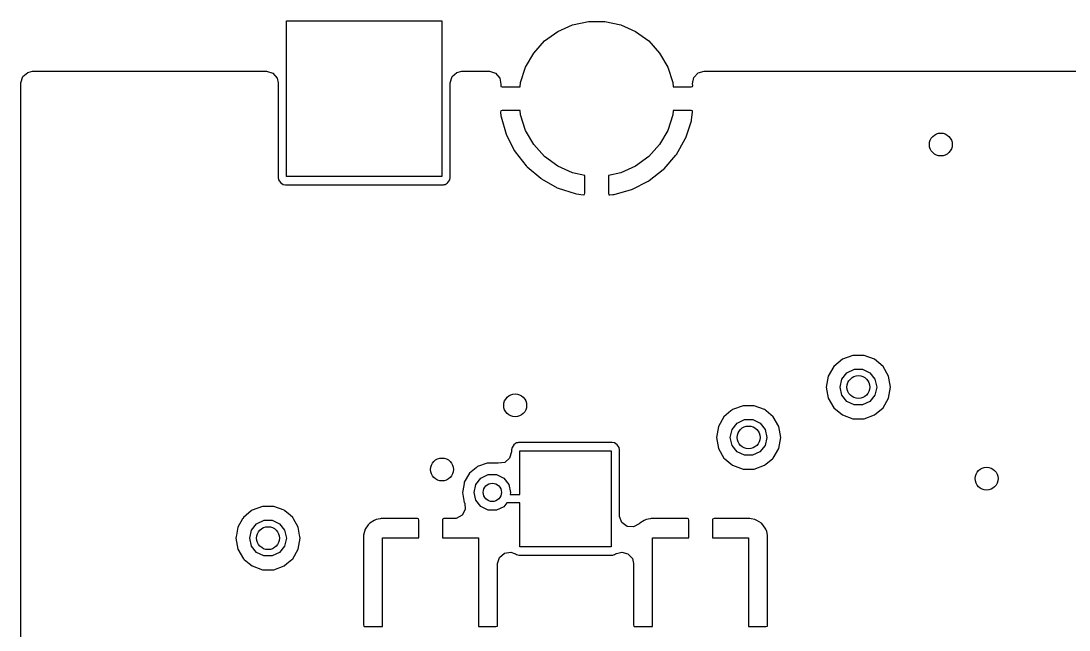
# Model space of a CAD drawing. Extents: x 115.8 to 161.6, y -138.1 to -93.2.
# Drawn here: x 133.45 to 144.9, y -99.8 to -93.15 of the extents above; entities that cross this region are included whole.
import ezdxf

# ---------------------------------------------------------------- set-up
doc = ezdxf.new("R2010")
doc.units = 0
doc.layers.add('BLACK', color=7, linetype='CONTINUOUS')

msp = doc.modelspace()

# ---------------------------------------------------------------- linework, layer by layer
at = {"layer": 'BLACK', "linetype": 'CONTINUOUS'}
for p, q in [((136.35, -94.85), (136.35, -93.15)), ((136.35, -93.15), (138.05, -93.15)), ((138.05, -93.15), (138.05, -94.85)), ((139.315, -93.2639), (139.477, -93.1916)), ((139.477, -93.1916), (139.651, -93.1547)), ((139.651, -93.1547), (139.829, -93.1547)), ((139.829, -93.1547), (140.003, -93.1916)), ((140.003, -93.1916), (140.165, -93.2639)), ((139.171, -93.3683), (139.315, -93.2639)), ((140.165, -93.2639), (140.309, -93.3683)), ((139.052, -93.5004), (139.171, -93.3683)), ((140.309, -93.3683), (140.428, -93.5004)), ((138.963, -93.6543), (139.052, -93.5004)), ((140.428, -93.5004), (140.517, -93.6543)), ((138.909, -93.8233), (138.963, -93.6543)), ((140.517, -93.6543), (140.571, -93.8233)), ((133.45, -93.826), (133.47, -93.7579)), ((133.47, -93.7579), (133.524, -93.7114)), ((133.524, -93.7114), (133.576, -93.7)), ((133.576, -93.7), (136.133, -93.7)), ((136.133, -93.7), (136.202, -93.72)), ((136.202, -93.72), (136.248, -93.7737)), ((136.248, -93.7737), (136.26, -93.826)), ((138.14, -93.826), (138.161, -93.7579)), ((138.161, -93.7579), (138.214, -93.7114)), ((138.214, -93.7114), (138.266, -93.7)), ((138.266, -93.7), (138.568, -93.7)), ((138.568, -93.7), (138.636, -93.72)), ((138.636, -93.72), (138.683, -93.7737)), ((138.683, -93.7737), (138.693, -93.84)), ((140.787, -93.8383), (140.801, -93.7685)), ((140.801, -93.7685), (140.849, -93.717)), ((140.849, -93.717), (140.913, -93.7)), ((140.913, -93.7), (146.334, -93.7)), ((133.45, -107.591), (133.45, -93.826)), ((136.26, -93.826), (136.26, -94.3854)), ((138.14, -94.1452), (138.14, -93.826)), ((138.693, -93.84), (138.692, -93.853)), ((138.692, -93.853), (138.694, -93.8675)), ((138.694, -93.8675), (138.707, -93.871)), ((138.707, -93.871), (138.904, -93.871)), ((138.904, -93.871), (138.909, -93.8233)), ((140.571, -93.8233), (140.576, -93.871)), ((140.576, -93.871), (140.772, -93.871)), ((140.772, -93.871), (140.787, -93.8668)), ((140.789, -93.8544), (140.787, -93.8383)), ((140.787, -93.8668), (140.789, -93.8544)), ((138.141, -94.8589), (138.14, -94.1452)), ((138.692, -94.1333), (138.69, -94.1452)), ((138.69, -94.1452), (138.694, -94.1858)), ((138.707, -94.129), (138.692, -94.1333)), ((138.694, -94.1858), (138.696, -94.1978)), ((138.696, -94.1978), (138.75, -94.3854)), ((138.904, -94.129), (138.707, -94.129)), ((138.909, -94.1767), (138.904, -94.129)), ((138.963, -94.3457), (138.909, -94.1767)), ((140.571, -94.1767), (140.517, -94.3457)), ((140.576, -94.129), (140.571, -94.1767)), ((140.773, -94.129), (140.576, -94.129)), ((140.713, -94.4266), (140.775, -94.2414)), ((140.786, -94.1327), (140.773, -94.129)), ((140.775, -94.2414), (140.777, -94.2294)), ((140.777, -94.2294), (140.788, -94.147)), ((140.788, -94.147), (140.786, -94.1327)), ((139.052, -94.4996), (138.963, -94.3457)), ((140.517, -94.3457), (140.428, -94.4996)), ((136.26, -94.3854), (136.26, -94.8589)), ((138.75, -94.3854), (138.754, -94.3968)), ((138.754, -94.3968), (138.844, -94.5704)), ((140.612, -94.6075), (140.708, -94.4378)), ((140.708, -94.4378), (140.713, -94.4266)), ((138.844, -94.5704), (138.85, -94.5807)), ((138.85, -94.5807), (138.971, -94.7337)), ((139.171, -94.6317), (139.052, -94.4996)), ((140.428, -94.4996), (140.309, -94.6317)), ((139.315, -94.7361), (139.171, -94.6317)), ((140.309, -94.6317), (140.165, -94.7361)), ((140.477, -94.7652), (140.605, -94.6175)), ((140.605, -94.6175), (140.612, -94.6075)), ((138.971, -94.7337), (138.98, -94.7425)), ((138.98, -94.7425), (139.129, -94.869)), ((139.477, -94.8084), (139.315, -94.7361)), ((139.611, -94.8368), (139.477, -94.8084)), ((140.003, -94.8084), (139.869, -94.8368)), ((140.165, -94.7361), (140.003, -94.8084)), ((140.315, -94.8938), (140.468, -94.7737)), ((140.468, -94.7737), (140.477, -94.7652)), ((136.26, -94.8589), (136.265, -94.8853)), ((136.265, -94.8853), (136.285, -94.9152)), ((136.285, -94.9152), (136.315, -94.9352)), ((138.05, -94.85), (136.35, -94.85)), ((138.085, -94.9352), (138.096, -94.9284)), ((138.096, -94.9284), (138.105, -94.9221)), ((138.096, -94.9284), (138.096, -94.9284)), ((138.105, -94.9221), (138.115, -94.9152)), ((138.115, -94.9152), (138.135, -94.8853)), ((138.135, -94.8853), (138.141, -94.8589)), ((139.129, -94.869), (139.139, -94.876)), ((139.139, -94.876), (139.309, -94.9712)), ((139.611, -95.0328), (139.611, -94.8368)), ((139.869, -94.8368), (139.869, -95.0331)), ((140.13, -94.9884), (140.304, -94.9004)), ((140.304, -94.9004), (140.315, -94.8938)), ((136.315, -94.9352), (136.341, -94.9405)), ((136.341, -94.9405), (137.2, -94.9405)), ((137.2, -94.9405), (138.059, -94.9405)), ((138.059, -94.9405), (138.065, -94.9393)), ((138.065, -94.9393), (138.073, -94.9377)), ((138.065, -94.9393), (138.065, -94.9393)), ((138.073, -94.9377), (138.085, -94.9352)), ((138.073, -94.9377), (138.073, -94.9377)), ((139.309, -94.9712), (139.32, -94.9761)), ((139.32, -94.9761), (139.506, -95.0364)), ((139.506, -95.0364), (139.518, -95.039)), ((139.518, -95.039), (139.593, -95.048)), ((139.607, -95.0456), (139.611, -95.0331)), ((139.611, -95.0331), (139.611, -95.0328)), ((139.869, -95.0331), (139.873, -95.048)), ((139.931, -95.0453), (140.119, -94.9928)), ((140.119, -94.9928), (140.13, -94.9884)), ((139.593, -95.048), (139.607, -95.0456)), ((139.873, -95.048), (139.885, -95.05)), ((139.885, -95.05), (139.918, -95.0474)), ((139.918, -95.0474), (139.931, -95.0453)), ((142.425, -96.8462), (142.331, -96.9245)), ((142.539, -96.8045), (142.425, -96.8462)), ((142.661, -96.8045), (142.539, -96.8045)), ((142.775, -96.8462), (142.661, -96.8045)), ((142.869, -96.9245), (142.775, -96.8462)), ((142.331, -96.9245), (142.27, -97.03)), ((142.475, -96.9935), (142.556, -96.955)), ((142.556, -96.955), (142.645, -96.955)), ((142.645, -96.955), (142.725, -96.9937)), ((142.93, -97.03), (142.869, -96.9245)), ((142.27, -97.03), (142.249, -97.15)), ((142.4, -97.1497), (142.42, -97.063)), ((142.42, -97.063), (142.475, -96.9935)), ((142.725, -96.9937), (142.78, -97.0633)), ((142.78, -97.0633), (142.8, -97.15)), ((142.951, -97.15), (142.93, -97.03)), ((142.249, -97.15), (142.27, -97.27)), ((142.42, -97.2364), (142.4, -97.1497)), ((142.8, -97.1507), (142.78, -97.2374)), ((142.8, -97.15), (142.8, -97.1507)), ((142.93, -97.27), (142.951, -97.15)), ((142.27, -97.27), (142.331, -97.3755)), ((142.475, -97.3061), (142.42, -97.2364)), ((142.555, -97.3449), (142.475, -97.3061)), ((142.724, -97.3067), (142.644, -97.3451)), ((142.78, -97.2374), (142.724, -97.3067)), ((142.869, -97.3755), (142.93, -97.27)), ((141.207, -97.4106), (141.131, -97.4745)), ((141.216, -97.4033), (141.207, -97.4106)), ((141.225, -97.3962), (141.216, -97.4033)), ((141.339, -97.3545), (141.225, -97.3962)), ((141.461, -97.3545), (141.339, -97.3545)), ((141.575, -97.3962), (141.461, -97.3545)), ((141.584, -97.4033), (141.575, -97.3962)), ((141.593, -97.4106), (141.584, -97.4033)), ((141.669, -97.4745), (141.593, -97.4106)), ((142.331, -97.3755), (142.425, -97.4538)), ((142.644, -97.3451), (142.555, -97.3449)), ((142.775, -97.4538), (142.869, -97.3755)), ((141.131, -97.4745), (141.07, -97.58)), ((141.22, -97.613), (141.275, -97.5435)), ((141.275, -97.5435), (141.356, -97.505)), ((141.356, -97.505), (141.445, -97.505)), ((141.445, -97.505), (141.525, -97.5437)), ((141.525, -97.5437), (141.58, -97.6133)), ((141.73, -97.58), (141.669, -97.4745)), ((142.425, -97.4538), (142.539, -97.4955)), ((142.539, -97.4955), (142.661, -97.4955)), ((142.661, -97.4955), (142.775, -97.4538)), ((141.07, -97.58), (141.049, -97.7)), ((141.2, -97.6997), (141.22, -97.613)), ((141.58, -97.6133), (141.6, -97.7)), ((141.751, -97.7), (141.73, -97.58)), ((138.835, -97.7798), (138.815, -97.8097)), ((138.854, -97.7666), (138.835, -97.7798)), ((138.865, -97.7598), (138.854, -97.7666)), ((138.854, -97.7666), (138.854, -97.7666)), ((138.854, -97.7666), (138.854, -97.7666)), ((138.877, -97.7573), (138.865, -97.7598)), ((138.885, -97.7557), (138.877, -97.7573)), ((138.877, -97.7573), (138.877, -97.7573)), ((138.891, -97.7545), (138.885, -97.7557)), ((138.885, -97.7557), (138.885, -97.7557)), ((139.4, -97.7545), (138.891, -97.7545)), ((139.909, -97.7545), (139.4, -97.7545)), ((139.935, -97.7598), (139.909, -97.7545)), ((139.965, -97.7798), (139.935, -97.7598)), ((139.985, -97.8097), (139.965, -97.7798)), ((141.049, -97.7), (141.07, -97.82)), ((141.22, -97.7864), (141.2, -97.6997)), ((141.275, -97.8561), (141.22, -97.7864)), ((141.58, -97.7874), (141.524, -97.8567)), ((141.6, -97.7007), (141.58, -97.7874)), ((141.6, -97.7), (141.6, -97.7007)), ((141.73, -97.82), (141.751, -97.7)), ((138.809, -97.8583), (138.789, -97.9264)), ((138.815, -97.8097), (138.809, -97.8361)), ((138.809, -97.8361), (138.809, -97.8583)), ((138.9, -98.325), (138.9, -97.845)), ((138.9, -97.845), (139.9, -97.845)), ((139.9, -97.845), (139.9, -98.895)), ((139.99, -97.8361), (139.985, -97.8097)), ((139.99, -97.8423), (139.99, -97.8361)), ((139.99, -98.5538), (139.99, -97.8423)), ((141.07, -97.82), (141.131, -97.9255)), ((141.355, -97.8949), (141.275, -97.8561)), ((141.444, -97.8951), (141.355, -97.8949)), ((141.524, -97.8567), (141.444, -97.8951)), ((141.669, -97.9255), (141.73, -97.82)), ((138.437, -98.0182), (138.429, -98.0252)), ((138.448, -98.0144), (138.437, -98.0182)), ((138.533, -97.9833), (138.448, -98.0144)), ((138.448, -98.0144), (138.448, -98.0144)), ((138.543, -97.9795), (138.533, -97.9833)), ((138.533, -97.9833), (138.533, -97.9833)), ((138.657, -97.9795), (138.543, -97.9795)), ((138.664, -97.9821), (138.657, -97.9795)), ((138.736, -97.9729), (138.664, -97.9821)), ((138.789, -97.9264), (138.736, -97.9729)), ((141.131, -97.9255), (141.14, -97.9326)), ((141.14, -97.9326), (141.14, -97.9326)), ((141.14, -97.9326), (141.207, -97.9894)), ((141.207, -97.9894), (141.225, -98.0038)), ((141.225, -98.0038), (141.339, -98.0455)), ((141.461, -98.0455), (141.575, -98.0038)), ((141.575, -98.0038), (141.593, -97.9894)), ((141.593, -97.9894), (141.66, -97.9326)), ((141.66, -97.9326), (141.669, -97.9255)), ((141.66, -97.9326), (141.66, -97.9326)), ((138.351, -98.0908), (138.294, -98.1887)), ((138.423, -98.0304), (138.351, -98.0908)), ((138.429, -98.0252), (138.423, -98.0304)), ((138.475, -98.1435), (138.556, -98.105)), ((138.556, -98.105), (138.645, -98.105)), ((138.645, -98.105), (138.725, -98.1437)), ((141.339, -98.0455), (141.461, -98.0455)), ((138.288, -98.2257), (138.275, -98.3)), ((138.292, -98.1995), (138.288, -98.2257)), ((138.294, -98.1887), (138.292, -98.1995)), ((138.292, -98.1995), (138.292, -98.1995)), ((138.4, -98.2997), (138.42, -98.213)), ((138.42, -98.213), (138.475, -98.1435)), ((138.725, -98.1437), (138.78, -98.2133)), ((138.78, -98.2133), (138.8, -98.3)), ((138.275, -98.3), (138.294, -98.4113)), ((138.42, -98.3864), (138.4, -98.2997)), ((138.8, -98.3007), (138.794, -98.325)), ((138.794, -98.325), (138.9, -98.325)), ((138.8, -98.3), (138.8, -98.3007)), ((136.089, -98.4545), (135.975, -98.4962)), ((136.211, -98.4545), (136.089, -98.4545)), ((136.325, -98.4962), (136.211, -98.4545)), ((138.294, -98.4113), (138.299, -98.4191)), ((138.299, -98.4191), (138.303, -98.4888)), ((138.475, -98.4561), (138.42, -98.3864)), ((138.555, -98.4949), (138.475, -98.4561)), ((138.724, -98.4567), (138.644, -98.4951)), ((138.758, -98.415), (138.724, -98.4567)), ((138.9, -98.415), (138.758, -98.415)), ((138.9, -98.895), (138.9, -98.415)), ((135.872, -98.5899), (135.82, -98.68)), ((135.876, -98.584), (135.872, -98.5899)), ((135.881, -98.5745), (135.876, -98.584)), ((135.876, -98.584), (135.876, -98.584)), ((135.909, -98.5508), (135.881, -98.5745)), ((135.966, -98.5033), (135.909, -98.5508)), ((135.975, -98.4962), (135.966, -98.5033)), ((136.334, -98.5033), (136.325, -98.4962)), ((136.391, -98.5508), (136.334, -98.5033)), ((136.419, -98.5745), (136.391, -98.5508)), ((136.424, -98.584), (136.419, -98.5745)), ((136.428, -98.5899), (136.424, -98.584)), ((136.424, -98.584), (136.424, -98.584)), ((136.48, -98.68), (136.428, -98.5899)), ((137.373, -98.5882), (137.331, -98.5966)), ((137.386, -98.587), (137.373, -98.5882)), ((137.782, -98.587), (137.386, -98.587)), ((137.79, -98.5887), (137.782, -98.587)), ((137.792, -98.5899), (137.79, -98.5887)), ((137.796, -98.6051), (137.792, -98.5899)), ((138.056, -98.5929), (138.054, -98.6005)), ((138.057, -98.5915), (138.056, -98.5929)), ((138.072, -98.587), (138.057, -98.5915)), ((138.18, -98.587), (138.072, -98.587)), ((138.206, -98.5843), (138.18, -98.587)), ((138.269, -98.5508), (138.206, -98.5843)), ((138.303, -98.4888), (138.269, -98.5508)), ((138.644, -98.4951), (138.555, -98.4949)), ((139.991, -98.5628), (139.99, -98.5538)), ((140.016, -98.6293), (139.991, -98.5628)), ((140.323, -98.5882), (140.281, -98.5966)), ((140.336, -98.587), (140.323, -98.5882)), ((140.732, -98.587), (140.336, -98.587)), ((140.74, -98.5887), (140.732, -98.587)), ((140.742, -98.5899), (140.74, -98.5887)), ((140.746, -98.6051), (140.742, -98.5899)), ((141.006, -98.5929), (141.004, -98.6005)), ((141.007, -98.5915), (141.006, -98.5929)), ((141.022, -98.587), (141.007, -98.5915)), ((141.414, -98.587), (141.022, -98.587)), ((141.427, -98.5882), (141.414, -98.587)), ((141.469, -98.5966), (141.427, -98.5882)), ((135.82, -98.68), (135.805, -98.7684)), ((135.97, -98.713), (136.025, -98.6435)), ((136.025, -98.6435), (136.106, -98.605)), ((136.106, -98.605), (136.195, -98.605)), ((136.195, -98.605), (136.275, -98.6437)), ((136.275, -98.6437), (136.33, -98.7133)), ((136.495, -98.7684), (136.48, -98.68)), ((137.211, -98.7035), (137.202, -98.726)), ((137.243, -98.6554), (137.211, -98.7035)), ((137.26, -98.6381), (137.243, -98.6554)), ((137.309, -98.606), (137.26, -98.6381)), ((137.331, -98.5966), (137.309, -98.606)), ((137.796, -98.795), (137.796, -98.6051)), ((138.054, -98.6005), (138.054, -98.795)), ((140.072, -98.6719), (140.016, -98.6293)), ((140.143, -98.6769), (140.072, -98.6719)), ((140.206, -98.6429), (140.143, -98.6769)), ((140.21, -98.6381), (140.206, -98.6429)), ((140.259, -98.606), (140.21, -98.6381)), ((140.281, -98.5966), (140.259, -98.606)), ((140.746, -98.795), (140.746, -98.6051)), ((141.004, -98.6005), (141.004, -98.795)), ((141.491, -98.606), (141.469, -98.5966)), ((141.54, -98.6381), (141.491, -98.606)), ((141.557, -98.6554), (141.54, -98.6381)), ((141.589, -98.7035), (141.557, -98.6554)), ((141.598, -98.726), (141.589, -98.7035)), ((135.802, -98.7814), (135.799, -98.8)), ((135.799, -98.8), (135.82, -98.92)), ((135.805, -98.7684), (135.802, -98.7814)), ((135.95, -98.7997), (135.97, -98.713)), ((135.97, -98.8864), (135.95, -98.7997)), ((136.33, -98.7133), (136.35, -98.8)), ((136.35, -98.8007), (136.33, -98.8874)), ((136.35, -98.8), (136.35, -98.8007)), ((136.48, -98.92), (136.501, -98.8)), ((136.498, -98.7814), (136.495, -98.7684)), ((136.501, -98.8), (136.498, -98.7814)), ((137.193, -98.7684), (137.192, -98.7807)), ((137.192, -98.7807), (137.192, -99.7479)), ((137.202, -98.726), (137.193, -98.7684)), ((137.4, -99.766), (137.4, -98.795)), ((137.4, -98.795), (137.796, -98.795)), ((138.054, -98.795), (138.45, -98.795)), ((138.45, -98.795), (138.45, -99.766)), ((140.35, -99.766), (140.35, -98.795)), ((140.35, -98.795), (140.746, -98.795)), ((141.004, -98.795), (141.4, -98.795)), ((141.4, -98.795), (141.4, -99.766)), ((141.607, -98.7684), (141.598, -98.726)), ((141.608, -98.7807), (141.607, -98.7684)), ((141.608, -99.7525), (141.608, -98.7807)), ((135.82, -98.92), (135.881, -99.0255)), ((136.025, -98.9561), (135.97, -98.8864)), ((136.33, -98.8874), (136.274, -98.9567)), ((136.419, -99.0255), (136.48, -98.92)), ((139.9, -98.895), (138.9, -98.895)), ((135.881, -99.0255), (135.89, -99.0326)), ((135.89, -99.0326), (135.89, -99.0326)), ((135.89, -99.0326), (135.944, -99.0779)), ((136.105, -98.9949), (136.025, -98.9561)), ((136.194, -98.9951), (136.105, -98.9949)), ((136.274, -98.9567), (136.194, -98.9951)), ((136.356, -99.0779), (136.41, -99.0326)), ((136.41, -99.0326), (136.419, -99.0255)), ((136.41, -99.0326), (136.41, -99.0326)), ((138.658, -99.0779), (138.678, -99.0098)), ((138.678, -99.0098), (138.732, -98.9633)), ((138.732, -98.9633), (138.802, -98.9532)), ((138.802, -98.9532), (138.843, -98.9688)), ((138.843, -98.9688), (138.843, -98.9686)), ((138.843, -98.9686), (138.851, -98.972)), ((138.851, -98.972), (138.854, -98.9731)), ((138.854, -98.9731), (138.865, -98.9802)), ((138.865, -98.9802), (138.891, -98.9855)), ((138.891, -98.9855), (139.4, -98.9855)), ((139.4, -98.9855), (139.909, -98.9855)), ((139.909, -98.9855), (139.915, -98.9843)), ((139.915, -98.9843), (139.923, -98.9827)), ((139.915, -98.9843), (139.915, -98.9843)), ((139.923, -98.9827), (139.935, -98.9802)), ((139.923, -98.9827), (139.923, -98.9827)), ((139.935, -98.9802), (139.946, -98.9731)), ((139.946, -98.9731), (139.947, -98.9728)), ((139.947, -98.9728), (139.957, -98.9686)), ((139.957, -98.9695), (140.014, -98.9519)), ((139.957, -98.9686), (139.957, -98.9695)), ((140.014, -98.9519), (140.082, -98.9707)), ((140.082, -98.9707), (140.13, -99.0235)), ((140.13, -99.0235), (140.142, -99.0779)), ((135.944, -99.0779), (135.975, -99.1038)), ((135.975, -99.1038), (136.089, -99.1455)), ((136.089, -99.1455), (136.211, -99.1455)), ((136.211, -99.1455), (136.325, -99.1038)), ((136.325, -99.1038), (136.356, -99.0779)), ((138.658, -99.7525), (138.658, -99.0779)), ((140.142, -99.0779), (140.142, -99.7479)), ((137.192, -99.7479), (137.196, -99.7631)), ((137.196, -99.7631), (137.198, -99.7643)), ((137.198, -99.7643), (137.206, -99.766)), ((137.206, -99.766), (137.4, -99.766)), ((138.45, -99.766), (138.64, -99.766)), ((138.64, -99.766), (138.655, -99.7615)), ((138.655, -99.7615), (138.656, -99.7601)), ((138.656, -99.7601), (138.658, -99.7525)), ((140.142, -99.7479), (140.146, -99.7631)), ((140.146, -99.7631), (140.148, -99.7643)), ((140.148, -99.7643), (140.156, -99.766)), ((140.156, -99.766), (140.35, -99.766)), ((141.4, -99.766), (141.59, -99.766)), ((141.59, -99.766), (141.605, -99.7615)), ((141.605, -99.7615), (141.606, -99.7601)), ((141.606, -99.7601), (141.608, -99.7525))]:
    msp.add_line(p, q, dxfattribs=at)
at = {"layer": 'BLACK'}
for centre, radius in [((143.5, -94.5), 0.125), ((142.6, -97.15), 0.125), ((138.85, -97.35), 0.125), ((141.4, -97.7), 0.125), ((138.05, -98.05), 0.125), ((144, -98.15), 0.125), ((138.6, -98.3), 0.1), ((136.15, -98.8), 0.125)]:
    msp.add_circle(centre, radius, dxfattribs=at)

doc.saveas('drawing.dxf')
